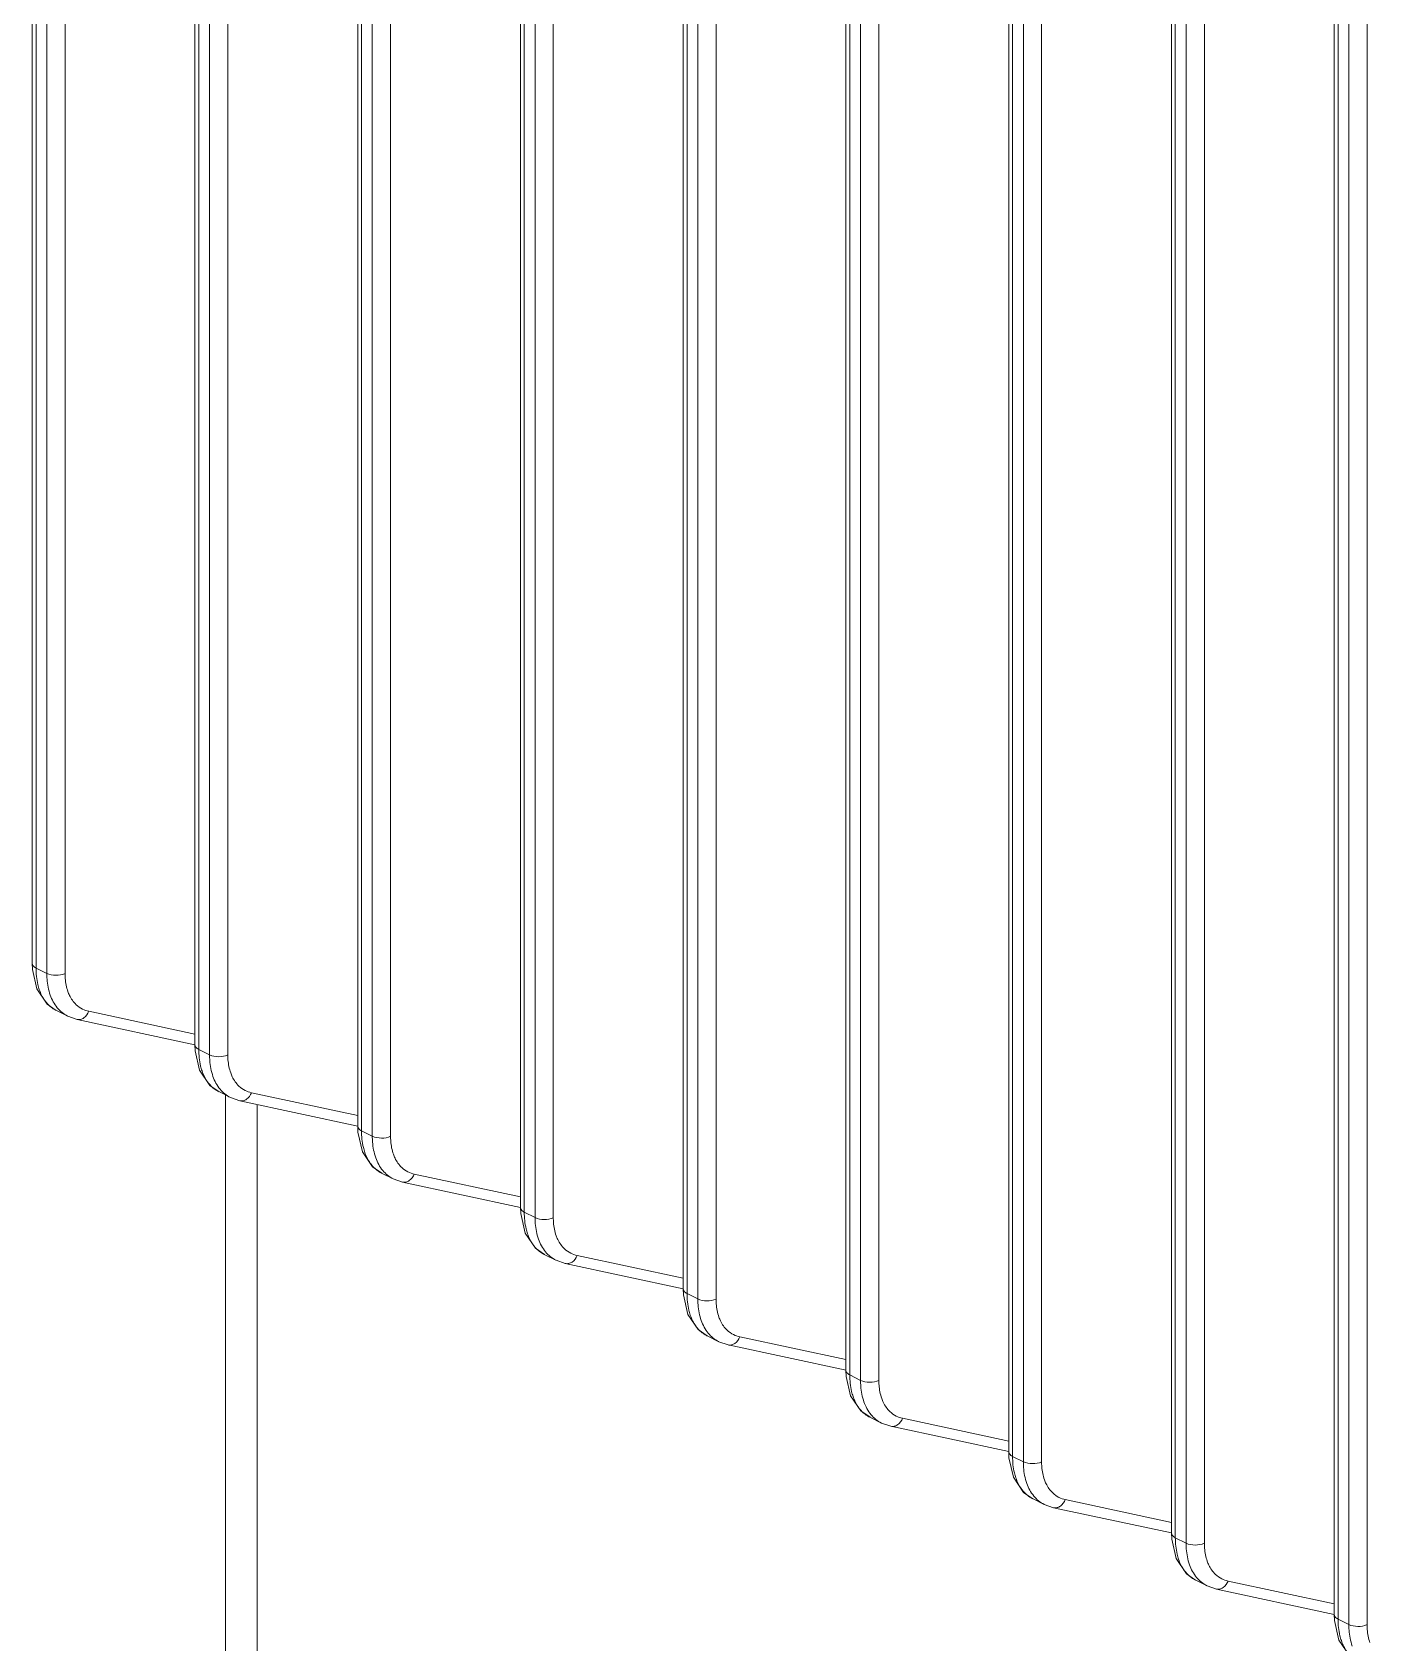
# Model space of a CAD drawing. Header units: millimetres. Extents: x 1177 to 4147, y 93 to 2194.
# Drawn here: x 3192.28 to 3228.07, y 816.72 to 859.82 of the extents above; entities that cross this region are included whole.
import ezdxf

# ---------------------------------------------------------------- set-up
doc = ezdxf.new("R2010")
doc.units = ezdxf.units.MM
doc.header["$LTSCALE"] = 0.1
doc.layers.get('0').update_dxf_attribs({"lineweight": 13})

# ---------------------------------------------------------------- blocks, each defined once
blk = doc.blocks.new('01')
for p, q in [((3489.104, 775.162), (3489.104, 844.878)), ((3489.251, 774.985), (3489.251, 844.701)), ((3489.663, 844.495), (3489.663, 774.779)), ((3490.361, 844.49), (3490.361, 774.774)), ((3495.327, 772.051), (3495.327, 841.766)), ((3495.473, 771.874), (3495.473, 841.589)), ((3495.886, 841.383), (3495.886, 771.668)), ((3496.583, 841.379), (3496.583, 771.663)), ((3501.549, 768.939), (3501.549, 838.655)), ((3501.696, 768.763), (3501.696, 838.478)), ((3502.108, 838.272), (3502.108, 768.556)), ((3502.806, 838.267), (3502.806, 768.552)), ((3507.772, 765.828), (3507.772, 835.544)), ((3507.918, 765.651), (3507.918, 835.367)), ((3508.331, 835.161), (3508.331, 765.445)), ((3509.028, 835.156), (3509.028, 765.441)), ((3513.994, 762.717), (3513.994, 832.432)), ((3514.141, 762.54), (3514.141, 832.256)), ((3514.553, 832.05), (3514.553, 762.334)), ((3515.251, 832.045), (3515.251, 762.329)), ((3520.217, 759.606), (3520.217, 829.321)), ((3520.363, 759.429), (3520.363, 829.144)), ((3520.776, 828.938), (3520.776, 759.223)), ((3521.474, 828.934), (3521.474, 759.218)), ((3526.44, 756.494), (3526.44, 826.21)), ((3526.586, 756.317), (3526.586, 826.033)), ((3526.998, 825.827), (3526.998, 756.111)), ((3527.696, 825.822), (3527.696, 756.107)), ((3532.662, 753.383), (3532.662, 823.099)), ((3532.809, 753.206), (3532.809, 822.922)), ((3533.221, 822.716), (3533.221, 753)), ((3533.919, 822.711), (3533.919, 752.995)), ((3538.885, 750.272), (3538.885, 819.987)), ((3539.031, 750.095), (3539.031, 819.811)), ((3539.443, 819.604), (3539.443, 749.889)), ((3540.141, 819.6), (3540.141, 749.884)), ((3489.251, 774.985), (3489.663, 774.779)), ((3489.675, 773.608), (3490.025, 773.366)), ((3490.013, 773.371), (3490.462, 773.146)), ((3491.268, 773.33), (3495.327, 772.459)), ((3490.463, 773.146), (3490.819, 773.022)), ((3490.819, 773.022), (3495.328, 772.055)), ((3490.819, 773.022), (3490.819, 773.022)), ((3495.473, 771.874), (3495.886, 771.668)), ((3495.897, 770.497), (3496.248, 770.254)), ((3496.236, 770.26), (3496.685, 770.035)), ((3496.495, 770.13), (3496.495, 714.465)), ((3496.686, 770.035), (3497.041, 769.911)), ((3497.041, 769.911), (3501.55, 768.943)), ((3497.041, 769.911), (3497.041, 769.911)), ((3497.49, 770.218), (3501.549, 769.347)), ((3497.702, 714.4), (3497.702, 769.769)), ((3501.696, 768.763), (3502.108, 768.556)), ((3502.12, 767.386), (3502.47, 767.143)), ((3502.458, 767.148), (3502.908, 766.924)), ((3502.908, 766.924), (3503.264, 766.8)), ((3503.264, 766.8), (3507.773, 765.832)), ((3503.264, 766.8), (3503.264, 766.8)), ((3503.713, 767.107), (3507.772, 766.236)), ((3507.918, 765.651), (3508.331, 765.445)), ((3508.342, 764.275), (3508.693, 764.032)), ((3508.681, 764.037), (3509.13, 763.813)), ((3509.131, 763.813), (3509.486, 763.688)), ((3509.486, 763.688), (3513.995, 762.721)), ((3509.486, 763.688), (3509.486, 763.688)), ((3509.935, 763.996), (3513.994, 763.125)), ((3514.141, 762.54), (3514.553, 762.334)), ((3514.565, 761.163), (3514.915, 760.92)), ((3514.904, 760.926), (3515.353, 760.701)), ((3515.353, 760.701), (3515.709, 760.577)), ((3515.709, 760.577), (3520.218, 759.61)), ((3515.709, 760.577), (3515.709, 760.577)), ((3516.158, 760.885), (3520.217, 760.014)), ((3520.363, 759.429), (3520.776, 759.223)), ((3520.787, 758.052), (3521.138, 757.809)), ((3521.126, 757.815), (3521.575, 757.59)), ((3521.576, 757.59), (3521.932, 757.466)), ((3521.931, 757.466), (3526.44, 756.498)), ((3521.931, 757.466), (3521.932, 757.466)), ((3522.381, 757.773), (3526.44, 756.902)), ((3526.586, 756.317), (3526.998, 756.111)), ((3527.01, 754.941), (3527.36, 754.698)), ((3527.349, 754.703), (3527.798, 754.479)), ((3527.798, 754.479), (3528.154, 754.355)), ((3528.154, 754.355), (3532.663, 753.387)), ((3528.154, 754.355), (3528.154, 754.355)), ((3528.603, 754.662), (3532.662, 753.791)), ((3532.809, 753.206), (3533.221, 753)), ((3533.232, 751.83), (3533.583, 751.587)), ((3533.571, 751.592), (3534.02, 751.368)), ((3534.021, 751.368), (3534.377, 751.243)), ((3534.377, 751.243), (3538.885, 750.276)), ((3534.377, 751.243), (3534.377, 751.243)), ((3534.826, 751.551), (3538.885, 750.68)), ((3539.031, 750.095), (3539.443, 749.889))]:
    blk.add_line(p, q)
for points in [[(3489.104, 775.162), (3489.113, 774.931), (3489.283, 774.186), (3489.675, 773.608)], [(3495.327, 772.051), (3495.336, 771.819), (3495.506, 771.075), (3495.897, 770.497)], [(3501.549, 768.94), (3501.558, 768.708), (3501.729, 767.964), (3502.12, 767.386)], [(3507.772, 765.828), (3507.781, 765.597), (3507.951, 764.853), (3508.342, 764.275)], [(3513.994, 762.717), (3514.003, 762.486), (3514.174, 761.741), (3514.565, 761.163)], [(3520.217, 759.606), (3520.226, 759.374), (3520.396, 758.63), (3520.787, 758.052)], [(3526.44, 756.495), (3526.448, 756.263), (3526.619, 755.519), (3527.01, 754.941)], [(3532.662, 753.383), (3532.671, 753.152), (3532.841, 752.407), (3533.232, 751.83)], [(3538.885, 750.272), (3538.893, 750.041), (3539.064, 749.296), (3539.455, 748.718)]]:
    blk.add_lwpolyline(points)
for centre, radius, start, end in [((3490.506, 774.354), 1.1, 235.07, 243.38433), ((3491.481, 774.321), 1.014, 243.37659, 257.89321), ((3496.729, 771.243), 1.1, 235.07, 243.38433), ((3497.703, 771.21), 1.014, 243.37659, 257.89321), ((3502.951, 768.132), 1.1, 235.07, 243.38433), ((3503.926, 768.099), 1.014, 243.37659, 257.89321), ((3509.174, 765.02), 1.1, 235.07, 243.38433), ((3510.148, 764.988), 1.014, 243.37659, 257.89321), ((3515.396, 761.909), 1.1, 235.07, 243.38433), ((3516.371, 761.876), 1.014, 243.37659, 257.89321), ((3521.619, 758.798), 1.1, 235.07, 243.38433), ((3522.593, 758.765), 1.014, 243.37659, 257.89321), ((3527.841, 755.687), 1.1, 235.07, 243.38433), ((3528.816, 755.654), 1.014, 243.37659, 257.89321), ((3534.064, 752.575), 1.1, 235.07, 243.38433), ((3535.038, 752.543), 1.014, 243.37659, 257.89321)]:
    blk.add_arc(centre, radius, start, end)
for points, knots in [([(3489.251, 774.985), (3489.229, 774.996), (3489.163, 775.034), (3489.104, 775.108), (3489.104, 775.162)], [0, 0, 0, 0, 0.307754, 1, 1, 1, 1]), ([(3489.376, 774.162), (3489.355, 774.224), (3489.278, 774.492), (3489.251, 774.772), (3489.251, 774.985)], [0, 0, 0, 0, 0.234569, 1, 1, 1, 1]), ([(3490.361, 774.774), (3490.253, 774.723), (3490.011, 774.687), (3489.769, 774.726), (3489.663, 774.779)], [0, 0, 0, 0, 0.501917, 1, 1, 1, 1]), ([(3489.663, 774.779), (3489.663, 774.705), (3489.673, 774.426), (3489.725, 774.147), (3489.794, 773.953)], [0, 0, 0, 0, 0.264668, 1, 1, 1, 1]), ([(3490.361, 774.774), (3490.361, 774.713), (3490.369, 774.48), (3490.413, 774.247), (3490.47, 774.086)], [0, 0, 0, 0, 0.264568, 1, 1, 1, 1]), ([(3489.877, 773.453), (3489.762, 773.533), (3489.554, 773.748), (3489.426, 774.016), (3489.376, 774.162)], [0, 0, 0, 0, 0.47508, 1, 1, 1, 1]), ([(3489.794, 773.953), (3489.856, 773.778), (3490.024, 773.456), (3490.308, 773.224), (3490.46, 773.148)], [0, 0, 0, 0, 0.522368, 1, 1, 1, 1]), ([(3490.47, 774.086), (3490.488, 774.036), (3490.563, 773.853), (3490.679, 773.684), (3490.785, 773.584)], [0, 0, 0, 0, 0.26525, 1, 1, 1, 1]), ([(3490.819, 773.022), (3490.862, 773.013), (3490.955, 773.015), (3491.136, 773.099), (3491.23, 773.232), (3491.268, 773.33)], [0, 0, 0, 0, 0.224227, 0.463458, 1, 1, 1, 1]), ([(3495.473, 771.874), (3495.452, 771.885), (3495.385, 771.923), (3495.327, 771.996), (3495.327, 772.051)], [0, 0, 0, 0, 0.307754, 1, 1, 1, 1]), ([(3495.598, 771.051), (3495.577, 771.113), (3495.501, 771.38), (3495.473, 771.661), (3495.473, 771.874)], [0, 0, 0, 0, 0.234569, 1, 1, 1, 1]), ([(3496.583, 771.663), (3496.476, 771.612), (3496.234, 771.575), (3495.991, 771.615), (3495.886, 771.668)], [0, 0, 0, 0, 0.501917, 1, 1, 1, 1]), ([(3495.886, 771.668), (3495.886, 771.594), (3495.896, 771.315), (3495.948, 771.035), (3496.016, 770.842)], [0, 0, 0, 0, 0.264668, 1, 1, 1, 1]), ([(3496.583, 771.663), (3496.583, 771.601), (3496.592, 771.369), (3496.635, 771.136), (3496.693, 770.975)], [0, 0, 0, 0, 0.264568, 1, 1, 1, 1]), ([(3496.099, 770.342), (3495.985, 770.421), (3495.776, 770.637), (3495.648, 770.905), (3495.598, 771.051)], [0, 0, 0, 0, 0.47508, 1, 1, 1, 1]), ([(3496.693, 770.975), (3496.71, 770.925), (3496.786, 770.742), (3496.902, 770.573), (3497.008, 770.473)], [0, 0, 0, 0, 0.26525, 1, 1, 1, 1]), ([(3496.016, 770.842), (3496.078, 770.667), (3496.247, 770.345), (3496.531, 770.113), (3496.682, 770.037)], [0, 0, 0, 0, 0.522368, 1, 1, 1, 1]), ([(3497.041, 769.911), (3497.084, 769.902), (3497.178, 769.903), (3497.358, 769.988), (3497.452, 770.121), (3497.49, 770.218)], [0, 0, 0, 0, 0.224227, 0.463458, 1, 1, 1, 1]), ([(3501.696, 768.763), (3501.674, 768.773), (3501.608, 768.812), (3501.549, 768.885), (3501.549, 768.939)], [0, 0, 0, 0, 0.307754, 1, 1, 1, 1]), ([(3501.821, 767.939), (3501.8, 768.001), (3501.723, 768.269), (3501.696, 768.55), (3501.696, 768.763)], [0, 0, 0, 0, 0.234569, 1, 1, 1, 1]), ([(3502.806, 768.552), (3502.698, 768.501), (3502.456, 768.464), (3502.214, 768.504), (3502.108, 768.556)], [0, 0, 0, 0, 0.501917, 1, 1, 1, 1]), ([(3502.108, 768.556), (3502.108, 768.482), (3502.118, 768.203), (3502.17, 767.924), (3502.239, 767.731)], [0, 0, 0, 0, 0.264668, 1, 1, 1, 1]), ([(3502.806, 768.552), (3502.806, 768.49), (3502.814, 768.257), (3502.858, 768.025), (3502.915, 767.863)], [0, 0, 0, 0, 0.264568, 1, 1, 1, 1]), ([(3502.322, 767.23), (3502.207, 767.31), (3501.999, 767.526), (3501.871, 767.794), (3501.821, 767.939)], [0, 0, 0, 0, 0.47508, 1, 1, 1, 1]), ([(3502.915, 767.863), (3502.933, 767.814), (3503.008, 767.63), (3503.124, 767.462), (3503.23, 767.362)], [0, 0, 0, 0, 0.26525, 1, 1, 1, 1]), ([(3502.239, 767.731), (3502.301, 767.556), (3502.469, 767.234), (3502.753, 767.001), (3502.905, 766.926)], [0, 0, 0, 0, 0.522368, 1, 1, 1, 1]), ([(3503.264, 766.8), (3503.307, 766.791), (3503.4, 766.792), (3503.581, 766.876), (3503.675, 767.01), (3503.713, 767.107)], [0, 0, 0, 0, 0.224227, 0.463458, 1, 1, 1, 1]), ([(3507.918, 765.651), (3507.897, 765.662), (3507.83, 765.701), (3507.772, 765.774), (3507.772, 765.828)], [0, 0, 0, 0, 0.307754, 1, 1, 1, 1]), ([(3508.043, 764.828), (3508.022, 764.89), (3507.946, 765.158), (3507.918, 765.438), (3507.918, 765.651)], [0, 0, 0, 0, 0.234569, 1, 1, 1, 1]), ([(3509.028, 765.441), (3508.921, 765.389), (3508.679, 765.353), (3508.436, 765.392), (3508.331, 765.445)], [0, 0, 0, 0, 0.501917, 1, 1, 1, 1]), ([(3508.331, 765.445), (3508.331, 765.371), (3508.341, 765.092), (3508.393, 764.813), (3508.461, 764.619)], [0, 0, 0, 0, 0.264668, 1, 1, 1, 1]), ([(3509.028, 765.441), (3509.028, 765.379), (3509.037, 765.146), (3509.08, 764.914), (3509.138, 764.752)], [0, 0, 0, 0, 0.264568, 1, 1, 1, 1]), ([(3508.544, 764.119), (3508.43, 764.199), (3508.221, 764.414), (3508.093, 764.683), (3508.043, 764.828)], [0, 0, 0, 0, 0.47508, 1, 1, 1, 1]), ([(3509.138, 764.752), (3509.155, 764.702), (3509.231, 764.519), (3509.347, 764.351), (3509.453, 764.25)], [0, 0, 0, 0, 0.26525, 1, 1, 1, 1]), ([(3508.461, 764.619), (3508.523, 764.444), (3508.692, 764.123), (3508.976, 763.89), (3509.128, 763.814)], [0, 0, 0, 0, 0.522368, 1, 1, 1, 1]), ([(3509.487, 763.689), (3509.529, 763.68), (3509.623, 763.681), (3509.803, 763.765), (3509.897, 763.899), (3509.935, 763.996)], [0, 0, 0, 0, 0.224227, 0.463458, 1, 1, 1, 1]), ([(3514.141, 762.54), (3514.119, 762.551), (3514.053, 762.589), (3513.994, 762.663), (3513.994, 762.717)], [0, 0, 0, 0, 0.307754, 1, 1, 1, 1]), ([(3514.266, 761.717), (3514.245, 761.779), (3514.168, 762.047), (3514.141, 762.327), (3514.141, 762.54)], [0, 0, 0, 0, 0.234569, 1, 1, 1, 1]), ([(3515.251, 762.329), (3515.143, 762.278), (3514.901, 762.242), (3514.659, 762.281), (3514.553, 762.334)], [0, 0, 0, 0, 0.501917, 1, 1, 1, 1]), ([(3514.553, 762.334), (3514.553, 762.26), (3514.563, 761.981), (3514.615, 761.702), (3514.684, 761.508)], [0, 0, 0, 0, 0.264668, 1, 1, 1, 1]), ([(3515.251, 762.329), (3515.251, 762.268), (3515.26, 762.035), (3515.303, 761.802), (3515.36, 761.641)], [0, 0, 0, 0, 0.264568, 1, 1, 1, 1]), ([(3514.767, 761.008), (3514.653, 761.087), (3514.444, 761.303), (3514.316, 761.571), (3514.266, 761.717)], [0, 0, 0, 0, 0.47508, 1, 1, 1, 1]), ([(3515.36, 761.641), (3515.378, 761.591), (3515.453, 761.408), (3515.569, 761.239), (3515.675, 761.139)], [0, 0, 0, 0, 0.26525, 1, 1, 1, 1]), ([(3514.684, 761.508), (3514.746, 761.333), (3514.914, 761.011), (3515.198, 760.779), (3515.35, 760.703)], [0, 0, 0, 0, 0.522368, 1, 1, 1, 1]), ([(3515.709, 760.577), (3515.752, 760.568), (3515.846, 760.57), (3516.026, 760.654), (3516.12, 760.787), (3516.158, 760.885)], [0, 0, 0, 0, 0.224227, 0.463458, 1, 1, 1, 1]), ([(3520.363, 759.429), (3520.342, 759.44), (3520.275, 759.478), (3520.217, 759.551), (3520.217, 759.606)], [0, 0, 0, 0, 0.307754, 1, 1, 1, 1]), ([(3520.489, 758.606), (3520.467, 758.667), (3520.391, 758.935), (3520.363, 759.216), (3520.363, 759.429)], [0, 0, 0, 0, 0.234569, 1, 1, 1, 1]), ([(3521.474, 759.218), (3521.366, 759.167), (3521.124, 759.13), (3520.882, 759.17), (3520.776, 759.223)], [0, 0, 0, 0, 0.501917, 1, 1, 1, 1]), ([(3520.776, 759.223), (3520.776, 759.149), (3520.786, 758.869), (3520.838, 758.59), (3520.906, 758.397)], [0, 0, 0, 0, 0.264668, 1, 1, 1, 1]), ([(3521.474, 759.218), (3521.474, 759.156), (3521.482, 758.924), (3521.525, 758.691), (3521.583, 758.53)], [0, 0, 0, 0, 0.264568, 1, 1, 1, 1]), ([(3520.989, 757.896), (3520.875, 757.976), (3520.666, 758.192), (3520.538, 758.46), (3520.489, 758.606)], [0, 0, 0, 0, 0.47508, 1, 1, 1, 1]), ([(3520.906, 758.397), (3520.968, 758.222), (3521.137, 757.9), (3521.421, 757.668), (3521.573, 757.592)], [0, 0, 0, 0, 0.522368, 1, 1, 1, 1]), ([(3521.583, 758.53), (3521.601, 758.48), (3521.676, 758.296), (3521.792, 758.128), (3521.898, 758.028)], [0, 0, 0, 0, 0.26525, 1, 1, 1, 1]), ([(3521.932, 757.466), (3521.974, 757.457), (3522.068, 757.458), (3522.248, 757.543), (3522.342, 757.676), (3522.381, 757.773)], [0, 0, 0, 0, 0.224227, 0.463458, 1, 1, 1, 1]), ([(3526.586, 756.317), (3526.564, 756.328), (3526.498, 756.367), (3526.439, 756.44), (3526.439, 756.494)], [0, 0, 0, 0, 0.307754, 1, 1, 1, 1]), ([(3526.711, 755.494), (3526.69, 755.556), (3526.613, 755.824), (3526.586, 756.105), (3526.586, 756.317)], [0, 0, 0, 0, 0.234569, 1, 1, 1, 1]), ([(3527.696, 756.107), (3527.588, 756.056), (3527.346, 756.019), (3527.104, 756.058), (3526.998, 756.111)], [0, 0, 0, 0, 0.501917, 1, 1, 1, 1]), ([(3526.998, 756.111), (3526.998, 756.037), (3527.009, 755.758), (3527.06, 755.479), (3527.129, 755.285)], [0, 0, 0, 0, 0.264668, 1, 1, 1, 1]), ([(3527.696, 756.107), (3527.696, 756.045), (3527.705, 755.812), (3527.748, 755.58), (3527.805, 755.418)], [0, 0, 0, 0, 0.264568, 1, 1, 1, 1]), ([(3527.212, 754.785), (3527.098, 754.865), (3526.889, 755.081), (3526.761, 755.349), (3526.711, 755.494)], [0, 0, 0, 0, 0.47508, 1, 1, 1, 1]), ([(3527.129, 755.285), (3527.191, 755.111), (3527.359, 754.789), (3527.644, 754.556), (3527.795, 754.48)], [0, 0, 0, 0, 0.522368, 1, 1, 1, 1]), ([(3527.805, 755.418), (3527.823, 755.369), (3527.899, 755.185), (3528.014, 755.017), (3528.12, 754.917)], [0, 0, 0, 0, 0.26525, 1, 1, 1, 1]), ([(3528.154, 754.355), (3528.197, 754.346), (3528.291, 754.347), (3528.471, 754.431), (3528.565, 754.565), (3528.603, 754.662)], [0, 0, 0, 0, 0.224227, 0.463458, 1, 1, 1, 1]), ([(3532.809, 753.206), (3532.787, 753.217), (3532.72, 753.255), (3532.662, 753.329), (3532.662, 753.383)], [0, 0, 0, 0, 0.307754, 1, 1, 1, 1]), ([(3532.934, 752.383), (3532.913, 752.445), (3532.836, 752.713), (3532.809, 752.993), (3532.809, 753.206)], [0, 0, 0, 0, 0.234569, 1, 1, 1, 1]), ([(3533.919, 752.995), (3533.811, 752.944), (3533.569, 752.908), (3533.327, 752.947), (3533.221, 753)], [0, 0, 0, 0, 0.501917, 1, 1, 1, 1]), ([(3533.221, 753), (3533.221, 752.926), (3533.231, 752.647), (3533.283, 752.368), (3533.352, 752.174)], [0, 0, 0, 0, 0.264668, 1, 1, 1, 1]), ([(3533.919, 752.995), (3533.919, 752.934), (3533.927, 752.701), (3533.971, 752.468), (3534.028, 752.307)], [0, 0, 0, 0, 0.264568, 1, 1, 1, 1]), ([(3533.434, 751.674), (3533.32, 751.754), (3533.112, 751.969), (3532.983, 752.238), (3532.934, 752.383)], [0, 0, 0, 0, 0.47508, 1, 1, 1, 1]), ([(3533.352, 752.174), (3533.413, 751.999), (3533.582, 751.677), (3533.866, 751.445), (3534.018, 751.369)], [0, 0, 0, 0, 0.522368, 1, 1, 1, 1]), ([(3534.028, 752.307), (3534.046, 752.257), (3534.121, 752.074), (3534.237, 751.905), (3534.343, 751.805)], [0, 0, 0, 0, 0.26525, 1, 1, 1, 1]), ([(3534.377, 751.243), (3534.419, 751.234), (3534.513, 751.236), (3534.693, 751.32), (3534.787, 751.454), (3534.826, 751.551)], [0, 0, 0, 0, 0.224227, 0.463458, 1, 1, 1, 1]), ([(3539.031, 750.095), (3539.009, 750.106), (3538.943, 750.144), (3538.885, 750.217), (3538.885, 750.272)], [0, 0, 0, 0, 0.307754, 1, 1, 1, 1]), ([(3539.156, 749.272), (3539.135, 749.334), (3539.058, 749.601), (3539.031, 749.882), (3539.031, 750.095)], [0, 0, 0, 0, 0.234569, 1, 1, 1, 1]), ([(3540.141, 749.884), (3540.034, 749.833), (3539.791, 749.797), (3539.549, 749.836), (3539.443, 749.889)], [0, 0, 0, 0, 0.501917, 1, 1, 1, 1]), ([(3539.443, 749.889), (3539.443, 749.815), (3539.454, 749.536), (3539.505, 749.257), (3539.574, 749.063)], [0, 0, 0, 0, 0.264668, 1, 1, 1, 1]), ([(3540.141, 749.884), (3540.141, 749.823), (3540.15, 749.59), (3540.193, 749.357), (3540.25, 749.196)], [0, 0, 0, 0, 0.264568, 1, 1, 1, 1]), ([(3539.657, 748.563), (3539.543, 748.642), (3539.334, 748.858), (3539.206, 749.126), (3539.156, 749.272)], [0, 0, 0, 0, 0.47508, 1, 1, 1, 1])]:
    blk.add_open_spline(points, degree=3, knots=knots)
for points in [[(3490.785, 773.584), (3490.856, 773.517), (3490.938, 773.459), (3491.026, 773.415)], [(3497.008, 770.473), (3497.079, 770.405), (3497.161, 770.348), (3497.249, 770.303)], [(3503.23, 767.362), (3503.302, 767.294), (3503.383, 767.236), (3503.471, 767.192)], [(3509.453, 764.25), (3509.524, 764.183), (3509.606, 764.125), (3509.694, 764.081)], [(3515.675, 761.139), (3515.747, 761.072), (3515.829, 761.014), (3515.916, 760.97)], [(3521.898, 758.028), (3521.969, 757.96), (3522.051, 757.902), (3522.139, 757.858)], [(3528.12, 754.917), (3528.192, 754.849), (3528.274, 754.791), (3528.361, 754.747)], [(3534.343, 751.805), (3534.414, 751.738), (3534.496, 751.68), (3534.584, 751.636)]]:
    blk.add_open_spline(points, degree=3)

msp = doc.modelspace()

# ---------------------------------------------------------------- block references
at = {"xscale": 0.7, "yscale": 0.7, "zscale": 0.7}
msp.add_blockref('01', (749.903, 292.29), dxfattribs=at)

doc.saveas('drawing.dxf')
